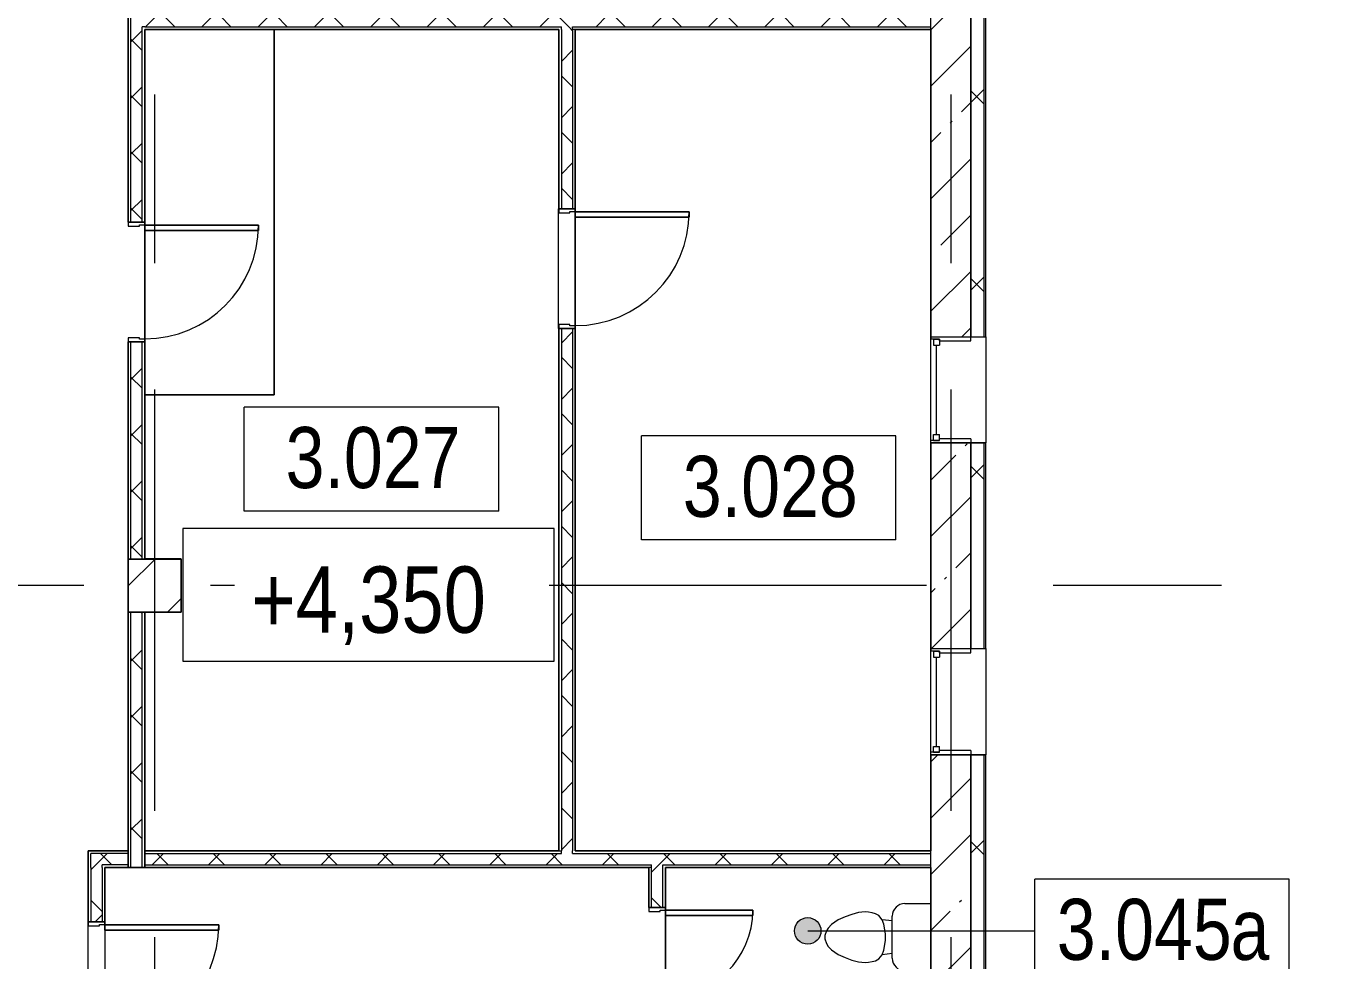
# Model space of a CAD drawing. Header units: millimetres. Extents: x 92932 to 275892, y -43515 to 30371.
# Drawn here: x 185209 to 195071, y -6511 to 532 of the extents above; entities that cross this region are included whole.
import ezdxf

# ---------------------------------------------------------------- set-up
doc = ezdxf.new("R2010")
doc.units = ezdxf.units.MM
doc.linetypes.add('IMPORT-01 Штриховая _2 мм_', pattern=[600, 400, -200])
doc.linetypes.add('Осевые', pattern=[6350, 1270, -952.5, 3175, -952.5])
for name, color, linetype, lineweight in [('_Разделитель помещений_', 7, 'IMPORT-01 Штриховая _2 мм_', 9), ('Высотные отметки', 7, 'Continuous', 9), ('Двери', 7, 'Continuous', 9), ('Каркас_Импост', 7, 'Continuous', 9), ('Марки помещений', 7, 'Continuous', 9), ('Обобщенные модели', 7, 'Continuous', 9), ('Обобщенные модели-3', 7, 'Continuous', 18), ('Общие ребра', 7, 'Continuous', 9), ('Окна', 7, 'Continuous', 9), ('Оси-1', 7, 'Осевые', 9), ('Остекление', 7, 'Continuous', 9), ('Панель', 7, 'Continuous', 9), ('Перекрытия', 7, 'Continuous', 9), ('Сантехнические приборы', 7, 'Continuous', 9), ('Стены', 7, 'Continuous', 9), ('Стены-1', 7, 'Continuous', 18), ('Штриховка разреза-1', 7, 'Continuous', 9)]:
    doc.layers.add(name, color=color, linetype=linetype, lineweight=lineweight)
doc.styles.add('Arial Narrow', font='Arial Narrow.ttf', dxfattribs={"height": 500})
doc.styles.add('Arial Narrow_1', font='Arial Narrow.ttf', dxfattribs={"height": 460})
pattern_1 = [(45, (120245.78, 0), (-212.132, 212.132), []), (135, (120245.78, 0), (-212.132, -212.132), [])]

# ---------------------------------------------------------------- blocks, each defined once
blk = doc.blocks.new('Дверь - Однопольная_002 - ДВ6_21х7-6269590-План 3-го этажа на отм_ _4_200')
at = {"layer": 'Двери'}
for p, q in [((-289, 720.5), (-329, 720.5)), ((-329, 720.5), (-329, 62.5)), ((-289, 62.5), (-289, 720.5)), ((-329, 62.5), (-289, 62.5))]:
    blk.add_line(p, q, dxfattribs=at)
blk.add_arc((-329, 62.5), 658, 360, 90, dxfattribs=at)
at = {"layer": 'Каркас_Импост'}
for p, q in [((-330, 62.5), (-350, 62.5)), ((-350, 62.5), (-350, -62.5)), ((-330, 22.5), (-330, 62.5)), ((-320, 22.5), (-330, 22.5)), ((-320, -62.5), (-320, 22.5)), ((330, 22.5), (320, 22.5)), ((320, 22.5), (320, -62.5)), ((350, 62.5), (330, 62.5)), ((330, 62.5), (330, 22.5)), ((350, -62.5), (350, 62.5)), ((-350, -62.5), (-320, -62.5)), ((320, -62.5), (350, -62.5))]:
    blk.add_line(p, q, dxfattribs=at)
at = {"layer": 'Панель'}
for p, q in [((-329, 720.5), (-289, 720.5)), ((-329, 62.5), (-329, 720.5)), ((-289, 720.5), (-289, 62.5)), ((-289, 62.5), (-329, 62.5))]:
    blk.add_line(p, q, dxfattribs=at)
blk = doc.blocks.new('Дверь - Однопольная - ДВ2_21х9-6240640-План 3-го этажа на отм_ _4_200')
at = {"layer": 'Двери'}
for p, q in [((-389, 920.5), (-429, 920.5)), ((-429, 920.5), (-429, 62.5)), ((-389, 62.5), (-389, 920.5)), ((-429, 62.5), (-389, 62.5))]:
    blk.add_line(p, q, dxfattribs=at)
blk.add_arc((-429, 62.5), 858, 360, 90, dxfattribs=at)
at = {"layer": 'Каркас_Импост'}
for p, q in [((-430, 62.5), (-450, 62.5)), ((-450, 62.5), (-450, -62.5)), ((-430, 22.5), (-430, 62.5)), ((-420, 22.5), (-430, 22.5)), ((-420, -62.5), (-420, 22.5)), ((430, 22.5), (420, 22.5)), ((420, 22.5), (420, -62.5)), ((450, 62.5), (430, 62.5)), ((430, 62.5), (430, 22.5)), ((450, -62.5), (450, 62.5)), ((-450, -62.5), (-420, -62.5)), ((420, -62.5), (450, -62.5))]:
    blk.add_line(p, q, dxfattribs=at)
at = {"layer": 'Панель'}
for p, q in [((-429, 920.5), (-389, 920.5)), ((-429, 62.5), (-429, 920.5)), ((-389, 920.5), (-389, 62.5)), ((-389, 62.5), (-429, 62.5))]:
    blk.add_line(p, q, dxfattribs=at)
blk = doc.blocks.new('Обобщенные модели 12 - Обобщенные модели 12-1067619-План 3-го этажа на отм_ _4_200')
at = {"layer": 'Обобщенные модели'}
h = blk.add_hatch(dxfattribs=at)
h.set_pattern_fill('FP_3', color=256, style=0, pattern_type=2)
h.set_pattern_definition([(45, (0, 0), (-493.914, 493.914), []), (45, (493.9, 0), (-493.914, 493.914), [873.125, -174.625, 6.706, -167.919])])
h.paths.add_polyline_path([(66131.6, -3882.9), (66131.6, -3482.9), (65731.6, -3482.9), (65731.6, -3882.9)], flags=0)
at = {"layer": 'Обобщенные модели-3'}
for p, q in [((66131.6, -3482.9), (65731.6, -3482.9)), ((65731.6, -3482.9), (65731.6, -3882.9)), ((66131.6, -3882.9), (66131.6, -3482.9)), ((65731.6, -3882.9), (66131.6, -3882.9))]:
    blk.add_line(p, q, dxfattribs=at)
blk = doc.blocks.new('Фрамуга 1000х700 - 800 x500 мм-8322926-План 3-го этажа на отм_ _4_200')
at = {"layer": 'Каркас_Импост'}
for p, q in [((-438.1, 150), (-419.05, 150)), ((-419.05, 86.55), (-419.05, 150)), ((-419.05, 131), (-419.05, 86.55)), ((-419.05, 131), (-374.6, 131)), ((-374.6, 131), (-374.6, 86.55)), ((298.4, 131), (298.4, 86.55)), ((342.85, 131), (298.4, 131)), ((342.85, 86.55), (342.85, 150)), ((361.9, 150), (342.85, 150)), ((342.85, 131), (342.85, 86.55)), ((-419.05, 86.55), (-374.6, 86.55)), ((-419.05, 86.55), (-406.35, 86.55)), ((-406.35, -150), (-406.35, 86.55)), ((342.85, 86.55), (298.4, 86.55)), ((330.15, 86.55), (342.85, 86.55)), ((330.15, 86.55), (330.15, -150)), ((-406.35, -150), (-438.1, -150)), ((330.15, -150), (361.9, -150))]:
    blk.add_line(p, q, dxfattribs=at)
at = {"layer": 'Остекление'}
blk.add_line((-374.6, 108.775), (298.4, 108.775), dxfattribs=at)
blk = doc.blocks.new('Туалет-Домашний-3D - Туалет-Домашний-3D-4953272-План 3-го этажа на отм_ _4_200')
at = {"layer": 'Сантехнические приборы'}
for p, q in [((-253.4, 494.7), (253.4, 494.7)), ((-253.4, 298.4), (-253.4, 494.7)), ((253.4, 494.7), (253.4, 298.4)), ((158.7, 203.8), (-158.8, 203.8)), ((-123.5, 203.8), (-132.3, 127)), ((123.5, 203.8), (132.3, 127)), ((-162.6, 101.6), (-177, 76.2)), ((-132.3, 127), (-162.6, 101.6)), ((-97.4, 139.7), (-132.3, 127)), ((-25.4, 152.4), (-97.4, 139.7)), ((25.4, 152.4), (-25.4, 152.4)), ((97.4, 139.7), (25.4, 152.4)), ((132.3, 127), (97.4, 139.7)), ((162.6, 101.6), (132.3, 127)), ((177, 76.2), (162.6, 101.6)), ((-188.3, 25.3), (-190.5, 0)), ((-190.5, 0), (-186.1, -50.6)), ((-183.8, 50.8), (-188.3, 25.3)), ((-177, 76.2), (-183.8, 50.8)), ((183.8, 50.8), (177, 76.2)), ((188.3, 25.3), (183.8, 50.8)), ((186.1, -50.6), (190.5, 0)), ((190.5, 0), (188.3, 25.3)), ((-186.1, -50.6), (-172.4, -101.6)), ((172.4, -101.6), (186.1, -50.6)), ((-172.4, -101.6), (-153.9, -152.4)), ((-153.9, -152.4), (-130.2, -203.2)), ((130.2, -203.2), (153.9, -152.4)), ((153.9, -152.4), (172.4, -101.6)), ((-130.2, -203.2), (-95, -254)), ((-95, -254), (-69.6, -279.4)), ((-69.6, -279.4), (-47.6, -292.1)), ((-47.6, -292.1), (-12.7, -304.8)), ((12.7, -304.8), (47.6, -292.1)), ((47.6, -292.1), (69.6, -279.4)), ((69.6, -279.4), (95, -254)), ((95, -254), (130.2, -203.2)), ((-12.7, -304.8), (12.7, -304.8))]:
    blk.add_line(p, q, dxfattribs=at)
for centre, start, end in [((-158.8, 298.4), 180, 270), ((158.7, 298.4), 270, 360)]:
    blk.add_arc(centre, 94.6, start, end, dxfattribs=at)
blk = doc.blocks.new('Дверь - Однопольная - ДВ11_21х9-6240646-План 3-го этажа на отм_ _4_200')
at = {"layer": 'Двери'}
for p, q in [((-389, 920.5), (-429, 920.5)), ((-429, 920.5), (-429, 62.5)), ((-389, 62.5), (-389, 920.5)), ((-429, 62.5), (-389, 62.5))]:
    blk.add_line(p, q, dxfattribs=at)
blk.add_arc((-429, 62.5), 858, 360, 90, dxfattribs=at)
at = {"layer": 'Каркас_Импост'}
for p, q in [((-430, 62.5), (-450, 62.5)), ((-450, 62.5), (-450, -62.5)), ((-430, 22.5), (-430, 62.5)), ((-420, 22.5), (-430, 22.5)), ((-420, -62.5), (-420, 22.5)), ((430, 22.5), (420, 22.5)), ((420, 22.5), (420, -62.5)), ((450, 62.5), (430, 62.5)), ((430, 62.5), (430, 22.5)), ((450, -62.5), (450, 62.5)), ((-450, -62.5), (-420, -62.5)), ((420, -62.5), (450, -62.5))]:
    blk.add_line(p, q, dxfattribs=at)
at = {"layer": 'Панель'}
for p, q in [((-429, 920.5), (-389, 920.5)), ((-429, 62.5), (-429, 920.5)), ((-389, 920.5), (-389, 62.5)), ((-389, 62.5), (-429, 62.5))]:
    blk.add_line(p, q, dxfattribs=at)
blk = doc.blocks.new('Марка помещения_Р - Марка помещения-4575829-План 3-го этажа на отм_ _4_200')
at = {"layer": 'Марки помещений'}
for p, q in [((-4.79375, -1.95625), (-4.79375, 1.95625)), ((4.79375, 1.95625), (-4.79375, 1.95625)), ((4.79375, -1.95625), (4.79375, 1.95625)), ((4.79375, -1.95625), (-4.79375, -1.95625))]:
    blk.add_line(p, q, dxfattribs=at)
blk = doc.blocks.new('Высотные отметки - Высотная отметка - Рамка_14мм длина-4459141-План 3-го этажа на отм_ _4_200')
at = {"layer": 'Высотные отметки'}
for p, q in [((7, 5), (-7, 5)), ((-7, 5), (-7, 0)), ((7, 0), (7, 5)), ((-7, 0), (7, 0))]:
    blk.add_line(p, q, dxfattribs=at)

msp = doc.modelspace()

# ---------------------------------------------------------------- hatches: boundary and pattern name
at = {"layer": 'Марки помещений'}
h = msp.add_hatch(color=256, dxfattribs=at)
edge = h.paths.add_edge_path(flags=0)
edge.add_arc((191098.8, -6285.3), 100, 0, 360)
at = {"layer": 'Штриховка разреза-1'}
h = msp.add_hatch(dxfattribs=at)
h.set_pattern_fill('FP_2', color=256, style=0, pattern_type=2)
h.set_pattern_definition(pattern_1)
h.paths.add_polyline_path([(186082.4, -3482.9), (186082.4, -1845.4), (185997.4, -1845.4), (185997.4, -3482.9)], flags=0)
h.paths.add_polyline_path([(186082.4, -945.4), (186082.4, 3832.1), (185997.4, 3832.1), (185997.4, -945.4)], flags=0)
h.paths.add_polyline_path([(185997.4, 4732.1), (186082.4, 4732.1), (186082.4, 5547.1), (185997.4, 5547.1), (185997.4, 5080.8)], flags=0)
h.paths.add_polyline_path([(186082.4, 6247.1), (186082.4, 7707.1), (185997.4, 7707.1), (185997.4, 6247.1)], flags=0)
h.paths.add_polyline_path([(186082.4, 8407.1), (186082.4, 10207.1), (185997.4, 10207.1), (185997.4, 8407.1)], flags=0)
h.paths.add_polyline_path([(185997.4, 11707.1), (186082.4, 11707.1), (186082.4, 16797.1), (185997.4, 16797.1), (185997.4, 12719.7)], flags=0)
h = msp.add_hatch(dxfattribs=at)
h.set_pattern_fill('FP_1', color=256, style=0, pattern_type=2)
h.set_pattern_definition([(45, (120245.8, 0), (-424.264, 424.264), [600, -100, 20, -100]), (45, (120245.8, 424), (-424.264, 424.264), [])])
h.paths.add_polyline_path([(192304.4, -20232.9), (192327.4, -20232.9), (192327.4, -4957.9), (192027.4, -4957.9), (192027.4, -20232.9), (192302.4, -20232.9)], flags=0)
h.paths.add_polyline_path([(192027.4, -4157.9), (192327.4, -4157.9), (192327.4, -2607.9), (192027.4, -2607.9)], flags=0)
h.paths.add_polyline_path([(192327.4, -1807.9), (192327.4, 8667.1), (192027.4, 8667.1), (192027.4, -1807.9)], flags=0)
h = msp.add_hatch(dxfattribs=at)
h.set_pattern_fill('FP_14', color=256, style=0, pattern_type=2)
h.set_pattern_definition([(45, (120245.8, 0), (-707.107, 707.107), []), (135, (120245.8, 0), (-707.107, -707.107), [])])
h.paths.add_polyline_path([(192327.4, -15732.9), (192427.4, -15732.9), (192427.4, -4957.9), (192327.4, -4957.9), (192327.4, -15653.3)], flags=0)
h.paths.add_polyline_path([(192327.4, -4157.9), (192427.4, -4157.9), (192427.4, -2607.9), (192327.4, -2607.9)], flags=0)
h.paths.add_polyline_path([(192327.4, -1807.9), (192427.4, -1807.9), (192427.4, 8367.1), (192327.4, 8367.1), (192327.4, 1807)], flags=0)
h = msp.add_hatch(dxfattribs=at)
h.set_pattern_fill('FP_2', color=256, style=0, pattern_type=2)
h.set_pattern_definition(pattern_1)
h.paths.add_polyline_path([(192027.4, 527.1), (192027.4, 612.1), (186082.4, 612.1), (186082.4, 527.1), (189914.5, 527.1)], flags=0)
h = msp.add_hatch(dxfattribs=at)
h.set_pattern_fill('FP_2', color=256, style=0, pattern_type=2)
h.set_pattern_definition(pattern_1)
h.paths.add_polyline_path([(189327.4, -5702.9), (189327.4, -1745.4), (189242.4, -1745.4), (189242.4, -5702.9)], flags=0)
h.paths.add_polyline_path([(189307.4, -845.4), (189327.4, -845.4), (189327.4, 527.1), (189242.4, 527.1), (189242.4, -845.4)], flags=0)
h = msp.add_hatch(dxfattribs=at)
h.set_pattern_fill('FP_2', color=256, style=0, pattern_type=2)
h.set_pattern_definition(pattern_1)
h.paths.add_polyline_path([(186082.4, -5807.9), (186082.4, -3882.9), (185997.4, -3882.9), (185997.4, -5807.9)], flags=0)
h = msp.add_hatch(dxfattribs=at)
h.set_pattern_fill('FP_2', color=256, style=0, pattern_type=2)
h.set_pattern_definition(pattern_1)
h.paths.add_polyline_path([(185975.4, -5787.9), (185975.4, -5702.9), (185697.4, -5702.9), (185697.4, -5787.9), (185782.4, -5787.9)], flags=0)
h = msp.add_hatch(dxfattribs=at)
h.set_pattern_fill('FP_2', color=256, style=0, pattern_type=2)
h.set_pattern_definition(pattern_1)
h.paths.add_polyline_path([(192027.4, -5787.9), (192027.4, -5702.9), (186102.4, -5702.9), (186102.4, -5787.9), (191610.7, -5787.9)], flags=0)
h = msp.add_hatch(dxfattribs=at)
h.set_pattern_fill('FP_2', color=256, style=0, pattern_type=2)
h.set_pattern_definition(pattern_1)
h.paths.add_polyline_path([(185782.4, -14250.4), (185782.4, -10932.9), (185697.4, -10932.9), (185697.4, -14250.4)], flags=0)
h.paths.add_polyline_path([(185697.4, -10032.9), (185782.4, -10032.9), (185782.4, -7117.9), (185697.4, -7117.9), (185697.4, -9651.3)], flags=0)
h.paths.add_polyline_path([(185697.4, -6217.9), (185782.4, -6217.9), (185782.4, -5787.9), (185697.4, -5787.9), (185697.4, -5831.9)], flags=0)
h = msp.add_hatch(dxfattribs=at)
h.set_pattern_fill('FP_2', color=256, style=0, pattern_type=2)
h.set_pattern_definition(pattern_1)
h.paths.add_polyline_path([(190007.4, -6992.9), (190007.4, -6807.9), (189922.4, -6807.9), (189922.4, -6992.9)], flags=0)
h.paths.add_polyline_path([(189922.4, -6107.9), (190007.4, -6107.9), (190007.4, -5787.9), (189922.4, -5787.9), (189922.4, -5831.9)], flags=0)

# ---------------------------------------------------------------- linework, layer by layer
at = {"layer": '_Разделитель помещений_'}
for p, q in [((186102.4, 507.1), (186102.4, -3482.9)), ((186102.4, -3882.9), (186102.4, -5682.9))]:
    msp.add_line(p, q, dxfattribs=at)
at = {"layer": 'Высотные отметки'}
msp.add_line((187788.6, -4253.2), (187788.6, -4253.2), dxfattribs=at)
msp.add_line((187788.6, -4253.2), (187788.6, -4253.2), dxfattribs=at)
at = {"layer": 'Марки помещений'}
msp.add_line((191098.8, -6285.3), (192809.9, -6285.3), dxfattribs=at)
msp.add_circle((191098.8, -6285.3), 100, dxfattribs=at)
at = {"layer": 'Общие ребра'}
for p, q in [((192427.4, -1807.9), (192427.4, 8367.1)), ((192439.9, -1807.9), (192439.9, 8367.1)), ((192327.4, -1807.9), (192327.4, 8253.1)), ((192327.4, 8253.1), (192327.4, -1807.9)), ((185977.4, 3832.1), (185977.4, -945.4)), ((185997.4, -945.4), (185997.4, 3832.1)), ((192027.4, 527.1), (192027.4, 612.1)), ((186082.4, -945.4), (186082.4, 527.1)), ((186102.4, 527.1), (186082.4, 527.1)), ((186102.4, 527.1), (189242.4, 527.1)), ((186102.4, -945.4), (186102.4, 506.1)), ((189222.4, 506.1), (189222.4, -845.4)), ((189222.4, -845.4), (189222.4, 506.1)), ((189242.4, 507.1), (189242.4, 527.1)), ((189242.4, 507.1), (189242.4, -845.4)), ((189327.4, 507.1), (189327.4, 527.1)), ((189327.4, 527.1), (192027.4, 527.1)), ((189347.4, 507.1), (189327.4, 507.1)), ((189327.4, 507.1), (189327.4, -845.4)), ((189347.4, -845.4), (189347.4, 506.1)), ((192027.4, 507.1), (192027.4, 527.1)), ((192027.4, 506.1), (192027.4, -1807.9)), ((192027.4, -1807.9), (192027.4, 506.1)), ((189222.4, -1745.4), (189222.4, -5681.9)), ((189222.4, -5681.9), (189222.4, -1745.4)), ((189242.4, -1745.4), (189242.4, -5682.9)), ((189327.4, -1745.4), (189327.4, -5682.9)), ((189347.4, -5681.9), (189347.4, -1745.4)), ((185977.4, -1845.4), (185977.4, -3482.9)), ((185997.4, -3482.9), (185997.4, -1845.4)), ((186082.4, -3482.9), (186082.4, -1845.4)), ((186102.4, -3482.9), (186102.4, -1845.4)), ((192027.4, -2607.9), (192027.4, -4157.9)), ((192027.4, -4157.9), (192027.4, -2607.9)), ((192327.4, -4157.9), (192327.4, -2607.9)), ((192327.4, -2607.9), (192327.4, -4157.9)), ((192427.4, -4157.9), (192427.4, -2607.9)), ((192439.9, -4157.9), (192439.9, -2607.9)), ((185997.4, -5807.9), (185997.4, -3882.9)), ((186082.4, -5807.9), (186082.4, -3882.9)), ((192027.4, -4957.9), (192027.4, -5681.9)), ((192027.4, -5681.9), (192027.4, -4957.9)), ((192327.4, -15618.9), (192327.4, -4957.9)), ((192327.4, -4957.9), (192327.4, -15732.9)), ((192427.4, -15732.9), (192427.4, -4957.9)), ((192439.9, -15732.9), (192439.9, -4957.9)), ((185975.4, -5682.9), (185677.4, -5682.9)), ((185677.4, -5702.9), (185677.4, -5807.9)), ((185697.4, -5787.9), (185697.4, -5702.9)), ((185975.4, -5702.9), (185697.4, -5702.9)), ((185977.4, -5787.9), (185977.4, -5682.9)), ((186102.4, -5702.9), (189242.4, -5702.9)), ((189222.4, -5682.9), (189242.4, -5682.9)), ((189242.4, -5702.9), (189242.4, -5682.9)), ((189327.4, -5702.9), (189327.4, -5682.9)), ((189327.4, -5702.9), (192027.4, -5702.9)), ((192027.4, -5702.9), (192027.4, -5682.9)), ((192027.4, -5787.9), (192027.4, -5702.9)), ((185677.4, -5807.9), (185677.4, -6217.9)), ((185697.4, -5807.9), (185697.4, -5787.9)), ((185697.4, -5807.9), (185697.4, -6217.9)), ((185782.4, -5807.9), (185782.4, -5787.9)), ((185975.4, -5787.9), (185782.4, -5787.9)), ((185782.4, -5807.9), (185782.4, -6217.9)), ((185802.4, -6217.9), (185802.4, -5809.9)), ((185977.4, -5787.9), (185975.4, -5787.9)), ((186102.4, -5787.9), (189922.4, -5787.9)), ((189922.4, -5807.9), (189902.4, -5807.9)), ((189902.4, -5809.9), (189902.4, -6107.9)), ((189922.4, -5807.9), (189922.4, -5787.9)), ((189922.4, -6107.9), (189922.4, -5807.9)), ((190007.4, -5787.9), (192027.4, -5787.9)), ((190007.4, -5807.9), (190007.4, -5787.9)), ((190007.4, -6107.9), (190007.4, -5807.9)), ((190027.4, -6107.9), (190027.4, -5809.9)), ((192027.4, -5807.9), (192027.4, -5787.9))]:
    msp.add_line(p, q, dxfattribs=at)
at = {"layer": 'Оси-1'}
for p, q in [((186177.4, 25417.1), (186177.4, -41737.8)), ((192177.4, 25417.1), (192177.4, -41737.8)), ((270417.4, -3682.9), (170811.4, -3682.9))]:
    msp.add_line(p, q, dxfattribs=at)
at = {"layer": 'Перекрытия'}
for p, q in [((185977.4, -945.4), (185977.4, 3832.1)), ((187077.4, 507.1), (186102.4, 507.1)), ((186102.4, 507.1), (186102.4, -2245.4)), ((189222.4, 507.1), (187077.4, 507.1)), ((187077.4, 507.1), (187077.4, -2245.4)), ((187077.4, -2245.4), (187077.4, 507.1)), ((189222.4, -845.4), (189222.4, 507.1)), ((192027.4, 507.1), (189347.4, 507.1)), ((189347.4, 507.1), (189347.4, -5682.9)), ((192027.4, -5682.9), (192027.4, 507.1)), ((189347.4, -845.4), (189222.4, -845.4)), ((189347.4, -1745.4), (189347.4, -845.4)), ((186102.4, -945.4), (185977.4, -945.4)), ((186102.4, -1845.4), (186102.4, -945.4)), ((189222.4, -5682.9), (189222.4, -1745.4)), ((189222.4, -1745.4), (189347.4, -1745.4)), ((185977.4, -5682.9), (185977.4, -1845.4)), ((185977.4, -1845.4), (186102.4, -1845.4)), ((187077.4, -2245.4), (186102.4, -2245.4)), ((186102.4, -2245.4), (186102.4, -3482.9)), ((186102.4, -2245.4), (187077.4, -2245.4)), ((186102.4, -3482.9), (186377.4, -3482.9)), ((186377.4, -3482.9), (186377.4, -3882.9)), ((186377.4, -3882.9), (186102.4, -3882.9)), ((186102.4, -3882.9), (186102.4, -5682.9)), ((185677.4, -14355.4), (185677.4, -5682.9)), ((185677.4, -5682.9), (185977.4, -5682.9)), ((186102.4, -5682.9), (189222.4, -5682.9)), ((189347.4, -5682.9), (192027.4, -5682.9)), ((185802.4, -5807.9), (185802.4, -8112.9)), ((189902.4, -5807.9), (185802.4, -5807.9)), ((189902.4, -6107.9), (189902.4, -5807.9)), ((190027.4, -5807.9), (190027.4, -6987.9)), ((192027.4, -5807.9), (190027.4, -5807.9)), ((192027.4, -6987.9), (192027.4, -5807.9)), ((190027.4, -6107.9), (189902.4, -6107.9)), ((190027.4, -6807.9), (190027.4, -6107.9))]:
    msp.add_line(p, q, dxfattribs=at)
at = {"layer": 'Стены'}
for p, q in [((189220.4, -845.4), (189222.4, -845.4)), ((189220.4, -1745.4), (189220.4, -845.4)), ((189222.4, -845.4), (189347.4, -845.4)), ((189222.4, -1745.4), (189220.4, -1745.4)), ((189347.4, -1745.4), (189222.4, -1745.4)), ((192025.4, -1807.9), (192027.4, -1807.9)), ((192025.4, -2607.9), (192025.4, -1807.9)), ((192027.4, -1807.9), (192327.4, -1807.9)), ((192327.4, -1807.9), (192441.4, -1807.9)), ((192441.4, -1807.9), (192441.4, -2607.9)), ((192025.4, -2607.9), (192027.4, -2607.9)), ((192027.4, -2607.9), (192327.4, -2607.9)), ((192327.4, -2607.9), (192441.4, -2607.9)), ((192025.4, -4157.9), (192027.4, -4157.9)), ((192025.4, -4957.9), (192025.4, -4157.9)), ((192027.4, -4157.9), (192327.4, -4157.9)), ((192327.4, -4157.9), (192441.4, -4157.9)), ((192441.4, -4157.9), (192441.4, -4957.9)), ((192025.4, -4957.9), (192027.4, -4957.9)), ((192027.4, -4957.9), (192327.4, -4957.9)), ((192327.4, -4957.9), (192441.4, -4957.9))]:
    msp.add_line(p, q, dxfattribs=at)
at = {"layer": 'Стены-1'}
for p, q in [((192441.4, -1807.9), (192441.4, 8367.1)), ((186102.4, 506.1), (186102.4, 507.1)), ((186102.4, 507.1), (189222.4, 507.1)), ((189222.4, 506.1), (189220.4, 506.1)), ((189220.4, 506.1), (189220.4, -845.4)), ((189222.4, 507.1), (189222.4, 506.1)), ((189347.4, 506.1), (189347.4, 507.1)), ((189347.4, 507.1), (192027.4, 507.1)), ((192027.4, 506.1), (192025.4, 506.1)), ((192025.4, 505.1), (192025.4, -1807.9)), ((192027.4, 507.1), (192027.4, 506.1)), ((189220.4, -845.4), (189222.4, -845.4)), ((189222.4, -845.4), (189347.4, -845.4)), ((185977.4, -945.4), (186102.4, -945.4)), ((189222.4, -1745.4), (189220.4, -1745.4)), ((189220.4, -1745.4), (189220.4, -5681.9)), ((189347.4, -1745.4), (189222.4, -1745.4)), ((186102.4, -1845.4), (185977.4, -1845.4)), ((192025.4, -1807.9), (192027.4, -1807.9)), ((192027.4, -1807.9), (192327.4, -1807.9)), ((192327.4, -1807.9), (192441.4, -1807.9)), ((192027.4, -2607.9), (192025.4, -2607.9)), ((192025.4, -2607.9), (192025.4, -4157.9)), ((192327.4, -2607.9), (192027.4, -2607.9)), ((192441.4, -2607.9), (192327.4, -2607.9)), ((192441.4, -4157.9), (192441.4, -2607.9)), ((185977.4, -3482.9), (186102.4, -3482.9)), ((186378.4, -3480.9), (186104.4, -3480.9)), ((186104.4, -3482.9), (186377.4, -3482.9)), ((186378.4, -3482.9), (186378.4, -3480.9)), ((185977.4, -3882.9), (185977.4, -5807.9)), ((186102.4, -3882.9), (185977.4, -3882.9)), ((186102.4, -5807.9), (186102.4, -3882.9)), ((192025.4, -4157.9), (192027.4, -4157.9)), ((192027.4, -4157.9), (192327.4, -4157.9)), ((192327.4, -4157.9), (192441.4, -4157.9)), ((192027.4, -4957.9), (192025.4, -4957.9)), ((192025.4, -4957.9), (192025.4, -5681.9)), ((192327.4, -4957.9), (192027.4, -4957.9)), ((192441.4, -4957.9), (192327.4, -4957.9)), ((192441.4, -15732.9), (192441.4, -4957.9)), ((185677.4, -5682.9), (185677.4, -5702.9)), ((189222.4, -5682.9), (186102.4, -5682.9)), ((186102.4, -5682.9), (186102.4, -5807.9)), ((189220.4, -5681.9), (189222.4, -5681.9)), ((189222.4, -5681.9), (189222.4, -5682.9)), ((189347.4, -5682.9), (189347.4, -5681.9)), ((192027.4, -5682.9), (189347.4, -5682.9)), ((192025.4, -5681.9), (192027.4, -5681.9)), ((192027.4, -5681.9), (192027.4, -5682.9)), ((185802.4, -5809.9), (185802.4, -5807.9)), ((185802.4, -5807.9), (185977.4, -5807.9)), ((185977.4, -5807.9), (185977.4, -5787.9)), ((185977.4, -5807.9), (186102.4, -5807.9)), ((186102.4, -5807.9), (189902.4, -5807.9)), ((189902.4, -5807.9), (189902.4, -5809.9)), ((190027.4, -5807.9), (192027.4, -5807.9)), ((190027.4, -5809.9), (190027.4, -5807.9)), ((192027.4, -5807.9), (192027.4, -6987.9)), ((189902.4, -6107.9), (190027.4, -6107.9)), ((185677.4, -6217.9), (185802.4, -6217.9))]:
    msp.add_line(p, q, dxfattribs=at)

# ---------------------------------------------------------------- block references
at = {"layer": 'Высотные отметки', "xscale": 199.9999999999999, "yscale": 199.9999999999999, "zscale": 199.9999999999999}
msp.add_blockref('Высотные отметки - Высотная отметка - Рамка_14мм длина-4459141-План 3-го этажа на отм_ _4_200', (187788.6, -4253.2), dxfattribs=at)
at = {"layer": 'Двери'}
for name, p, rotation in [('Дверь - Однопольная - ДВ2_21х9-6240640-План 3-го этажа на отм_ _4_200', (189284.9, -1295.4), 269.9999999999999), ('Дверь - Однопольная - ДВ2_21х9-6240640-План 3-го этажа на отм_ _4_200', (186039.9, -1395.4), 270), ('Дверь - Однопольная_002 - ДВ6_21х7-6269590-План 3-го этажа на отм_ _4_200', (189964.9, -6457.9), 270), ('Дверь - Однопольная - ДВ11_21х9-6240646-План 3-го этажа на отм_ _4_200', (185739.9, -6667.9), 269.9999999999999)]:
    msp.add_blockref(name, p, dxfattribs=dict(at, rotation=rotation))
at = {"layer": 'Марки помещений', "xscale": 199.9999999999999, "yscale": 199.9999999999999, "zscale": 199.9999999999999}
for p in [(187812, -2730), (190805.4, -2947.1), (193768.6, -6285.3)]:
    msp.add_blockref('Марка помещения_Р - Марка помещения-4575829-План 3-го этажа на отм_ _4_200', p, dxfattribs=at)
at = {"layer": 'Обобщенные модели'}
msp.add_blockref('Обобщенные модели 12 - Обобщенные модели 12-1067619-План 3-го этажа на отм_ _4_200', (120245.8, 0), dxfattribs=at)
at = {"layer": 'Окна', "rotation": 89.99999999999991}
for p in [(192177.4, -2169.8), (192177.4, -4519.8)]:
    msp.add_blockref('Фрамуга 1000х700 - 800 x500 мм-8322926-План 3-го этажа на отм_ _4_200', p, dxfattribs=at)
at = {"layer": 'Сантехнические приборы', "rotation": 269.9999999999997}
msp.add_blockref('Туалет-Домашний-3D - Туалет-Домашний-3D-4953272-План 3-го этажа на отм_ _4_200', (191532.7, -6332.9), dxfattribs=at)

# ---------------------------------------------------------------- texts
at = {"layer": 'Марки помещений', "char_height": 460, "attachment_point": 1, "style": 'Arial Narrow_1'}
for s, insert, width in [('3.027', (187164.1, -2488.2), 1587.341), ('3.028', (190157.5, -2705.2), 1587.341), ('3.045', (192975.7, -6043.4), 1587.341), ('\\fArial Narrow|b0|i0|c204|p34|;а', (194285.4, -6043.4), 352.742)]:
    msp.add_mtext(s, dxfattribs=dict(at, insert=insert, width=width))

# ---------------------------------------------------------------- next in the draw order: texts
at = {"layer": 'Высотные отметки', "insert": (186905.9, -3538.9), "char_height": 500, "width": 2118.479, "attachment_point": 1, "line_spacing_factor": 0.974696, "style": 'Arial Narrow', "bg_fill": 3, "box_fill_scale": 1.25, "bg_fill_color": 256, "bg_fill_true_color": 13158600, "bg_fill_transparency": 0}
msp.add_mtext('+4,350', dxfattribs=at)

doc.saveas('drawing.dxf')
